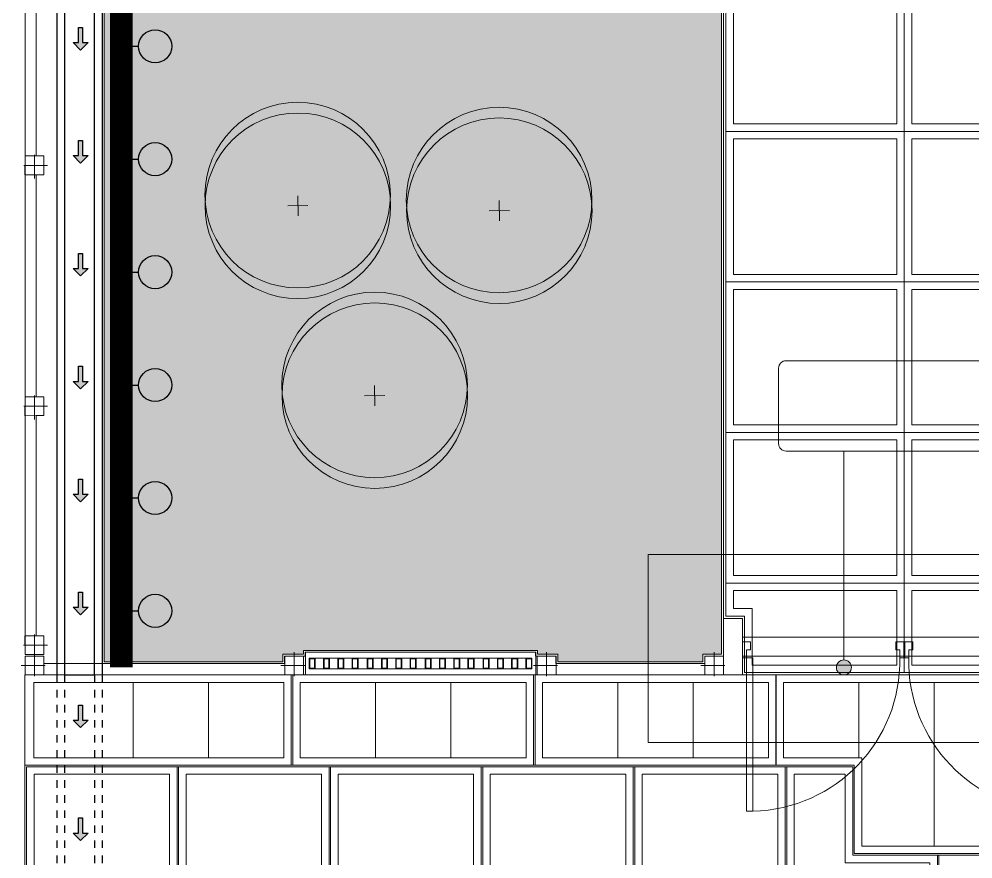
# Model space of a CAD drawing. Header units: metres. Extents: x 349703 to 349913, y 9282546 to 9282694.
# Drawn here: x 349717.05 to 349729.72, y 9282595.74 to 9282606.9 of the extents above; entities that cross this region are included whole.
import ezdxf

# ---------------------------------------------------------------- set-up
doc = ezdxf.new("R2010")
doc.units = ezdxf.units.M
doc.header["$LTSCALE"] = 0.25
for name, pattern in [('01 nivel$0$HIDDEN2', [0.1875, 0.125, -0.0625]), ('DASHDOT', [3.556, 2.54, -0.508, 0, -0.508]), ('EJE', [20, 15, -2.5, 0, -2.5])]:
    doc.linetypes.add(name, pattern=pattern)
for name, color, linetype, lineweight in [('.', 7, 'Continuous', 0), ('0_ CUNETAS', 160, 'Continuous', 5), ('AREA-VERDE', 3, 'CONTINUOUS', 9), ('ARQ-FONDO', 253, 'CONTINUOUS', 9), ('COTAS', 94, 'CONTINUOUS', 18), ('CUNETAS-RED', 5, 'CONTINUOUS', 18), ('LLORAD-SIMB', 1, 'CONTINUOUS', 25), ('LLORAD-TRAMO', 1, 'CONTINUOUS', 70), ('TRAZO', 2, 'Continuous', 13)]:
    doc.layers.add(name, color=color, linetype=linetype, lineweight=lineweight)

# ---------------------------------------------------------------- blocks, each defined once
blk = doc.blocks.new('55')
at = {"layer": 'ARQ-FONDO', "lineweight": 0, "elevation": 0}
for points in [[(349944.172, 9282594.99), (349944.172, 9282596.99), (349955.189, 9282596.99), (349955.189, 9282595.815), (349958.544, 9282595.815), (349958.544, 9282596.99), (349978.412, 9282596.99), (349978.412, 9282594.99)], [(349944.192, 9282595.01), (349944.192, 9282596.97), (349955.169, 9282596.97), (349955.169, 9282595.795), (349958.564, 9282595.795), (349958.564, 9282596.97), (349978.412, 9282596.97), (349978.412, 9282595.01)]]:
    blk.add_lwpolyline(points, close=True, dxfattribs=at)
at = {"layer": 'ARQ-FONDO', "elevation": 0}
for points in [[(349944.192, 9282596.97), (349946.192, 9282596.97), (349946.192, 9282595.01), (349944.192, 9282595.01)], [(349946.212, 9282596.97), (349948.212, 9282596.97), (349948.212, 9282595.01), (349946.212, 9282595.01)], [(349948.232, 9282596.97), (349950.232, 9282596.97), (349950.232, 9282595.01), (349948.232, 9282595.01)], [(349950.252, 9282596.97), (349952.252, 9282596.97), (349952.252, 9282595.01), (349950.252, 9282595.01)], [(349952.272, 9282596.97), (349954.272, 9282596.97), (349954.272, 9282595.01), (349952.272, 9282595.01)], [(349944.292, 9282596.87), (349946.092, 9282596.87), (349946.092, 9282595.11), (349944.292, 9282595.11)], [(349946.312, 9282596.87), (349948.112, 9282596.87), (349948.112, 9282595.11), (349946.312, 9282595.11)], [(349948.332, 9282596.87), (349950.132, 9282596.87), (349950.132, 9282595.11), (349948.332, 9282595.11)], [(349950.352, 9282596.87), (349952.152, 9282596.87), (349952.152, 9282595.11), (349950.352, 9282595.11)], [(349952.372, 9282596.87), (349954.172, 9282596.87), (349954.172, 9282595.11), (349952.372, 9282595.11)], [(349954.392, 9282596.87), (349955.069, 9282596.87), (349955.069, 9282595.695), (349956.192, 9282595.695), (349956.192, 9282595.11), (349954.392, 9282595.11)], [(349956.312, 9282595.795), (349958.544, 9282595.795), (349958.544, 9282595.01), (349956.312, 9282595.01)]]:
    blk.add_lwpolyline(points, close=True, dxfattribs=at)
blk.add_lwpolyline([(349954.292, 9282596.97), (349955.169, 9282596.97), (349955.169, 9282595.795), (349956.292, 9282595.795), (349956.292, 9282595.01), (349954.292, 9282595.01), (349954.292, 9282596.97)], dxfattribs=at)
blk = doc.blocks.new('vereda típica exterior')
at = {"layer": 'ARQ-FONDO'}
for p, q in [((325121.697, 9255054.096), (325121.697, 9255053.096)), ((325122.697, 9255054.096), (325122.697, 9255053.096))]:
    blk.add_line(p, q, dxfattribs=at)
at = {"layer": 'ARQ-FONDO', "lineweight": 0}
blk.add_lwpolyline([(325120.597, 9255052.996), (325123.797, 9255052.996), (325123.797, 9255054.196), (325120.597, 9255054.196)], close=True, dxfattribs=at)
at = {"layer": 'ARQ-FONDO'}
blk.add_lwpolyline([(325120.697, 9255053.096), (325123.697, 9255053.096), (325123.697, 9255054.096), (325120.697, 9255054.096)], close=True, dxfattribs=at)
blk = doc.blocks.new('FDGGG-flat-1')
at = {"layer": 'ARQ-FONDO'}
for points in [[(-331.135, -4263.082), (-330.608, -4261.115), (-330.691, -4261.093), (-331.218, -4263.06)], [(-333.21, -4262.749), (-333.155, -4262.541), (-333.103, -4262.555), (-333.131, -4262.659), (-333.079, -4262.673), (-333.107, -4262.776)], [(-331.139, -4263.303), (-331.084, -4263.096), (-331.135, -4263.082), (-331.163, -4263.186), (-331.215, -4263.172), (-331.243, -4263.276)]]:
    blk.add_lwpolyline(points, close=True, dxfattribs=at)
blk.add_arc((-331.166, -4263.03), 1.994, 76.2324, 166.2324, dxfattribs=at)
blk = doc.blocks.new('FDGGG-flat-2')
at = {"layer": 'ARQ-FONDO'}
for points in [[(-1844.77, -3857.505), (-1844.242, -3855.538), (-1844.16, -3855.56), (-1844.687, -3857.528)], [(-1844.877, -3857.699), (-1844.821, -3857.492), (-1844.77, -3857.505), (-1844.797, -3857.609), (-1844.746, -3857.623), (-1844.773, -3857.726)], [(-1842.806, -3858.254), (-1842.75, -3858.046), (-1842.802, -3858.033), (-1842.83, -3858.136), (-1842.882, -3858.122), (-1842.909, -3858.226)]]:
    blk.add_lwpolyline(points, close=True, dxfattribs=at)
blk.add_arc((-1844.717, -3857.475), 1.994, 343.7676, 73.7676, dxfattribs=at)
blk = doc.blocks.new('puerta servicio')
at = {"layer": 'ARQ-FONDO', "ltscale": 1.87, "extrusion": (-0.000932622, -1.14104e-07, 1)}
for p, q in [((349880.725, 9282511.429, -0.004), (349880.975, 9282511.429, -0.003)), ((349880.725, 9282510.679, -0.004), (349880.725, 9282511.429, -0.004)), ((349880.975, 9282510.679, -0.003), (349880.975, 9282511.429, -0.003)), ((349885.275, 9282511.429, 0.001), (349885.525, 9282511.429, 0.001)), ((349885.275, 9282510.679, 0.001), (349885.275, 9282511.429, 0.001)), ((349885.525, 9282510.679, 0.001), (349885.525, 9282511.429, 0.001)), ((349880.975, 9282511.179, -0.003), (349885.275, 9282511.179, 0.001)), ((349880.975, 9282510.929, -0.003), (349885.275, 9282510.929, 0.001)), ((349880.725, 9282510.679, -0.004), (349880.975, 9282510.679, -0.003)), ((349885.275, 9282510.679, 0.001), (349885.525, 9282510.679, 0.001))]:
    blk.add_line(p, q, dxfattribs=at)
at = {"layer": 'ARQ-FONDO', "lineweight": 0}
blk.add_line((349885.275, 9282510.979, -0.004), (349885.275, 9282510.979, -0.004), dxfattribs=at)
at = {"layer": 'ARQ-FONDO', "elevation": -210.139}
blk.add_lwpolyline([(349885.939, 9282509.779), (349879.725, 9282509.779), (349879.725, 9282512.279), (349885.939, 9282512.279)], close=True, dxfattribs=at)
at = {"layer": 'ARQ-FONDO', "extrusion": (-0.000932622, -1.13765e-07, 1), "xscale": -1, "rotation": 164.9999995129494}
for name, p in [('FDGGG-flat-2', (350664.391, 9278307.379, -327.366)), ('FDGGG-flat-1', (349101.555, 9278307.379, -327.366))]:
    blk.add_blockref(name, p, dxfattribs=at)
blk = doc.blocks.new('CP.01')
at = {"layer": 'ARQ-FONDO'}
for p, q in [((347640.95, 9281812.628), (347641.06, 9281812.628)), ((347641.14, 9281812.628), (347641.25, 9281812.628)), ((347641.33, 9281812.628), (347641.44, 9281812.628)), ((347641.52, 9281812.628), (347641.64, 9281812.628)), ((347641.72, 9281812.628), (347641.83, 9281812.628)), ((347641.91, 9281812.628), (347642.02, 9281812.628)), ((347642.1, 9281812.628), (347642.21, 9281812.628)), ((347642.29, 9281812.628), (347642.41, 9281812.628)), ((347642.49, 9281812.628), (347642.6, 9281812.628)), ((347642.68, 9281812.628), (347642.79, 9281812.628)), ((347642.87, 9281812.628), (347642.98, 9281812.628)), ((347643.06, 9281812.628), (347643.18, 9281812.628)), ((347643.26, 9281812.628), (347643.37, 9281812.628)), ((347643.45, 9281812.628), (347643.56, 9281812.628)), ((347643.64, 9281812.628), (347643.75, 9281812.628)), ((347643.695, 9281812.628), (347643.75, 9281812.628)), ((347640.95, 9281812.488), (347641.06, 9281812.488)), ((347641.14, 9281812.488), (347641.25, 9281812.488)), ((347641.33, 9281812.488), (347641.44, 9281812.488)), ((347641.52, 9281812.488), (347641.64, 9281812.488)), ((347641.72, 9281812.488), (347641.83, 9281812.488)), ((347641.91, 9281812.488), (347642.02, 9281812.488)), ((347642.1, 9281812.488), (347642.21, 9281812.488)), ((347642.29, 9281812.488), (347642.41, 9281812.488)), ((347642.49, 9281812.488), (347642.6, 9281812.488)), ((347642.68, 9281812.488), (347642.79, 9281812.488)), ((347642.87, 9281812.488), (347642.98, 9281812.488)), ((347643.06, 9281812.488), (347643.18, 9281812.488)), ((347643.26, 9281812.488), (347643.37, 9281812.488)), ((347643.45, 9281812.488), (347643.56, 9281812.488)), ((347643.64, 9281812.488), (347643.75, 9281812.488)), ((347643.695, 9281812.488), (347643.75, 9281812.488))]:
    blk.add_line(p, q, dxfattribs=at)
blk.add_lwpolyline([(347643.88, 9281812.408), (347640.82, 9281812.408), (347640.82, 9281812.708), (347643.88, 9281812.708)], close=True, dxfattribs=at)
at = {"layer": 'ARQ-FONDO', "linetype": 'EJE'}
for points in [[(347640.87, 9281812.488), (347640.87, 9281812.628), (347640.95, 9281812.628), (347640.95, 9281812.488)], [(347640.877, 9281812.495), (347640.877, 9281812.62), (347640.942, 9281812.62), (347640.942, 9281812.495)], [(347641.06, 9281812.488), (347641.06, 9281812.628), (347641.14, 9281812.628), (347641.14, 9281812.488)], [(347641.067, 9281812.495), (347641.067, 9281812.62), (347641.132, 9281812.62), (347641.132, 9281812.495)], [(347641.25, 9281812.488), (347641.25, 9281812.628), (347641.33, 9281812.628), (347641.33, 9281812.488)], [(347641.257, 9281812.495), (347641.257, 9281812.62), (347641.322, 9281812.62), (347641.322, 9281812.495)], [(347641.44, 9281812.488), (347641.44, 9281812.628), (347641.52, 9281812.628), (347641.52, 9281812.488)], [(347641.447, 9281812.495), (347641.447, 9281812.62), (347641.512, 9281812.62), (347641.512, 9281812.495)], [(347641.64, 9281812.488), (347641.64, 9281812.628), (347641.72, 9281812.628), (347641.72, 9281812.488)], [(347641.647, 9281812.495), (347641.647, 9281812.62), (347641.712, 9281812.62), (347641.712, 9281812.495)], [(347641.83, 9281812.488), (347641.83, 9281812.628), (347641.91, 9281812.628), (347641.91, 9281812.488)], [(347641.837, 9281812.495), (347641.837, 9281812.62), (347641.902, 9281812.62), (347641.902, 9281812.495)], [(347642.02, 9281812.488), (347642.02, 9281812.628), (347642.1, 9281812.628), (347642.1, 9281812.488)], [(347642.027, 9281812.495), (347642.027, 9281812.62), (347642.092, 9281812.62), (347642.092, 9281812.495)], [(347642.21, 9281812.488), (347642.21, 9281812.628), (347642.29, 9281812.628), (347642.29, 9281812.488)], [(347642.217, 9281812.495), (347642.217, 9281812.62), (347642.282, 9281812.62), (347642.282, 9281812.495)], [(347642.41, 9281812.488), (347642.41, 9281812.628), (347642.49, 9281812.628), (347642.49, 9281812.488)], [(347642.417, 9281812.495), (347642.417, 9281812.62), (347642.482, 9281812.62), (347642.482, 9281812.495)], [(347642.6, 9281812.488), (347642.6, 9281812.628), (347642.68, 9281812.628), (347642.68, 9281812.488)], [(347642.607, 9281812.495), (347642.607, 9281812.62), (347642.672, 9281812.62), (347642.672, 9281812.495)], [(347642.79, 9281812.488), (347642.79, 9281812.628), (347642.87, 9281812.628), (347642.87, 9281812.488)], [(347642.797, 9281812.495), (347642.797, 9281812.62), (347642.862, 9281812.62), (347642.862, 9281812.495)], [(347642.98, 9281812.488), (347642.98, 9281812.628), (347643.06, 9281812.628), (347643.06, 9281812.488)], [(347642.987, 9281812.495), (347642.987, 9281812.62), (347643.052, 9281812.62), (347643.052, 9281812.495)], [(347643.18, 9281812.488), (347643.18, 9281812.628), (347643.26, 9281812.628), (347643.26, 9281812.488)], [(347643.187, 9281812.495), (347643.187, 9281812.62), (347643.252, 9281812.62), (347643.252, 9281812.495)], [(347643.37, 9281812.488), (347643.37, 9281812.628), (347643.45, 9281812.628), (347643.45, 9281812.488)], [(347643.377, 9281812.495), (347643.377, 9281812.62), (347643.442, 9281812.62), (347643.442, 9281812.495)], [(347643.56, 9281812.488), (347643.56, 9281812.628), (347643.64, 9281812.628), (347643.64, 9281812.488)], [(347643.567, 9281812.495), (347643.567, 9281812.62), (347643.632, 9281812.62), (347643.632, 9281812.495)], [(347643.75, 9281812.488), (347643.75, 9281812.628), (347643.83, 9281812.628), (347643.83, 9281812.488)], [(347643.75, 9281812.488), (347643.75, 9281812.628), (347643.83, 9281812.628), (347643.83, 9281812.488)], [(347643.757, 9281812.495), (347643.757, 9281812.62), (347643.822, 9281812.62), (347643.822, 9281812.495)]]:
    blk.add_lwpolyline(points, close=True, dxfattribs=at)
blk = doc.blocks.new('CP.2.1')
at = {"layer": 'ARQ-FONDO', "linetype": 'DASHDOT', "ltscale": 0.5}
for p, q in [((347518.494, 9281810.214), (347518.494, 9281810.564)), ((347521.944, 9281810.214), (347521.944, 9281810.564)), ((347518.669, 9281810.389), (347518.319, 9281810.389)), ((347522.119, 9281810.389), (347521.769, 9281810.389))]:
    blk.add_line(p, q, dxfattribs=at)
at = {"layer": 'ARQ-FONDO'}
for points in [[(347518.619, 9281810.514), (347518.369, 9281810.514), (347518.369, 9281810.264), (347518.619, 9281810.264)], [(347518.369, 9281810.514), (347518.369, 9281810.264), (347518.619, 9281810.264), (347518.619, 9281810.364), (347521.819, 9281810.364), (347521.819, 9281810.264), (347522.069, 9281810.264), (347522.069, 9281810.514)], [(347522.069, 9281810.514), (347521.819, 9281810.514), (347521.819, 9281810.264), (347522.069, 9281810.264)]]:
    blk.add_lwpolyline(points, close=True, dxfattribs=at)
blk = doc.blocks.new('cp1-flat-2')
at = {"layer": 'ARQ-FONDO', "linetype": 'DASHDOT', "ltscale": 0.5}
for p, q in [((889467.785, -9185120.998), (889467.74, -9185120.651)), ((889467.936, -9185120.802), (889467.589, -9185120.848)), ((889464.639, -9185121.41), (889464.593, -9185121.063)), ((889464.79, -9185121.214), (889464.443, -9185121.259)), ((889461.466, -9185121.825), (889461.42, -9185121.478)), ((889461.617, -9185121.629), (889461.27, -9185121.674)), ((889458.316, -9185122.237), (889458.27, -9185121.89)), ((889458.467, -9185122.041), (889458.12, -9185122.086))]:
    blk.add_line(p, q, dxfattribs=at)
at = {"layer": 'ARQ-FONDO'}
for points in [[(889467.903, -9185120.933), (889467.87, -9185120.685), (889458.153, -9185121.956), (889458.185, -9185122.204), (889458.433, -9185122.171), (889458.42, -9185122.072), (889461.322, -9185121.693), (889461.335, -9185121.792), (889461.583, -9185121.759), (889461.57, -9185121.66), (889464.495, -9185121.278), (889464.508, -9185121.377), (889464.756, -9185121.344), (889464.743, -9185121.245), (889467.642, -9185120.866), (889467.655, -9185120.965)], [(889467.87, -9185120.685), (889467.622, -9185120.717), (889467.655, -9185120.965), (889467.903, -9185120.933)], [(889464.724, -9185121.096), (889464.476, -9185121.129), (889464.508, -9185121.377), (889464.756, -9185121.344)], [(889461.551, -9185121.511), (889461.303, -9185121.544), (889461.335, -9185121.792), (889461.583, -9185121.759)], [(889458.401, -9185121.924), (889458.153, -9185121.956), (889458.185, -9185122.204), (889458.433, -9185122.171)]]:
    blk.add_lwpolyline(points, close=True, dxfattribs=at)
blk = doc.blocks.new('CERCO PERIMETRICO')
at = {"layer": 'ARQ-FONDO', "linetype": 'DASHDOT', "ltscale": 0.5}
for p, q in [((350047.355, 9282598.49, 210.136), (350047.355, 9282598.14, 210.136)), ((350049.58, 9282598.49, 210.136), (350049.58, 9282598.14, 210.136)), ((350047.18, 9282598.315, 210.136), (350047.53, 9282598.315, 210.136)), ((350049.405, 9282598.315, 210.136), (350049.755, 9282598.315, 210.136))]:
    blk.add_line(p, q, dxfattribs=at)
at = {"layer": 'ARQ-FONDO', "elevation": 210.136}
for points in [[(350047.23, 9282598.19), (350047.48, 9282598.19), (350047.48, 9282598.44), (350047.23, 9282598.44)], [(350049.705, 9282598.19), (350049.705, 9282598.44), (350049.455, 9282598.44), (350049.455, 9282598.34), (350047.48, 9282598.34), (350047.48, 9282598.44), (350047.23, 9282598.44), (350047.23, 9282598.19)], [(350049.455, 9282598.19), (350049.705, 9282598.19), (350049.705, 9282598.44), (350049.455, 9282598.44)]]:
    blk.add_lwpolyline(points, close=True, dxfattribs=at)
at = {"layer": 'ARQ-FONDO', "xscale": -1, "rotation": 97.45378494831562}
blk.add_blockref('cp1-flat-2', (-8872851.859, 8972997.109, 210.136), dxfattribs=at)
at = {"layer": 'ARQ-FONDO'}
for name, p, rotation in [('CP.2.1', (697562.463, 18564408.705, 210.136), 180.0000001941535), ('CP.01', (697688.007, 18564410.899, 210.136), 180.0000001419629)]:
    blk.add_blockref(name, p, dxfattribs=dict(at, rotation=rotation))
blk = doc.blocks.new('*U947')
at = {"layer": 'cotas', "true_color": 0x000000}
h = blk.add_hatch(color=18, dxfattribs=at)
h.dxf.hatch_style = 1
edge = h.paths.add_edge_path()
edge.add_arc((2841.421, 1652.807), 0.1, 0, 360)
at = {"layer": 'TRAZO', "color": 18, "true_color": 0x000000}
for p, q in [((2841.421, 1652.707), (2841.421, 1649.933)), ((2840.653, 1649.933), (2845.126, 1649.933)), ((2840.553, 1648.833), (2840.553, 1649.833)), ((2845.226, 1649.833), (2845.226, 1648.833)), ((2840.653, 1648.733), (2845.126, 1648.733))]:
    blk.add_line(p, q, dxfattribs=at)
blk.add_circle((2841.421, 1652.807), 0.1, dxfattribs=at)
for centre, start, end in [((2840.653, 1649.833), 90, 180), ((2845.126, 1649.833), 0, 90), ((2840.653, 1648.833), 180, 270), ((2845.126, 1648.833), 270, 0)]:
    blk.add_arc(centre, 0.1, start, end, dxfattribs=at)
blk = doc.blocks.new('*U2183')
at = {"layer": '.', "lineweight": 30}
h = blk.add_hatch(color=1, dxfattribs=at)
h.dxf.hatch_style = 1
h.paths.add_polyline_path([(-0.025, -0.05), (-0.1, -0.05), (0, -0.15), (0.1, -0.05), (0.025, -0.05), (0.025, 0.15), (-0.025, 0.15)])
at = {"layer": '0_ CUNETAS', "color": 1, "lineweight": 30}
blk.add_lwpolyline([(-0.1, -0.05), (-0.025, -0.05), (-0.025, 0.15), (0.025, 0.15), (0.025, -0.05), (0.1, -0.05), (0, -0.15)], close=True, dxfattribs=at)
blk = doc.blocks.new('*U2178')
at = {"layer": '0_ CUNETAS', "color": 0, "linetype": 'ByBlock', "lineweight": -2, "transparency": 16777216}
for p in [(0, 45), (0, 43.5), (0, 42), (0, 40.5), (0, 39), (0, 37.5), (0, 36), (0, 34.5)]:
    blk.add_blockref('*U2183', p, dxfattribs=at)
blk = doc.blocks.new('drenaje')
at = {"layer": 'CUNETAS-RED', "lineweight": 30}
for p, q in [((-0.6, -19.21), (-0.6, -77.348)), ((0, -19.21), (0, -77.348))]:
    blk.add_line(p, q, dxfattribs=at)
at = {"layer": 'CUNETAS-RED', "linetype": '01 nivel$0$HIDDEN2', "lineweight": 30}
for p, q in [((-0.6, -77.348), (-0.6, -80.548)), ((-0.5, -77.348), (-0.5, -80.548))]:
    blk.add_line(p, q, dxfattribs=at)
at = {"layer": 'CUNETAS-RED', "lineweight": 30, "flags": 128}
blk.add_lwpolyline([(-0.1, -19.21), (-0.5, -19.21), (-0.5, -77.348), (-0.1, -77.348), (-0.1, -19.21)], dxfattribs=at)
at = {"layer": 'CUNETAS-RED', "linetype": '01 nivel$0$HIDDEN2', "lineweight": 30, "flags": 128}
for points in [[(-0.1, -77.348), (-0.1, -80.548), (-0.1, -114.258)], [(0, -77.348), (0, -80.548), (0, -114.258)]]:
    blk.add_lwpolyline(points, dxfattribs=at)
at = {"layer": 'CUNETAS-RED', "lineweight": 0}
blk.add_blockref('*U2178', (-0.287, -113.899), dxfattribs=at)
blk = doc.blocks.new('INGRESO KSNO')
at = {"layer": 'ARQ-FONDO', "lineweight": 0}
for points in [[(349621.486, 9282609.04), (349621.486, 9282607.54), (349614.842, 9282607.54), (349614.842, 9282609.04)], [(349621.456, 9282609.01), (349621.456, 9282607.57), (349614.872, 9282607.57), (349614.872, 9282609.01)]]:
    blk.add_lwpolyline(points, close=True, dxfattribs=at)
at = {"layer": 'ARQ-FONDO', "flags": 128}
blk.add_lwpolyline([(349621.356, 9282608.91), (349621.356, 9282607.67), (349614.972, 9282607.67), (349614.972, 9282608.91)], close=True, dxfattribs=at)
for points in [[(349615.972, 9282607.67), (349615.972, 9282608.91)], [(349616.972, 9282607.67), (349616.972, 9282608.91)], [(349617.972, 9282607.67), (349617.972, 9282608.91)], [(349618.972, 9282607.67), (349618.972, 9282608.91)], [(349619.972, 9282607.67), (349619.972, 9282608.91)], [(349620.972, 9282607.67), (349620.972, 9282608.91)]]:
    blk.add_lwpolyline(points, dxfattribs=at)
at = {"layer": 'ARQ-FONDO', "lineweight": 0, "elevation": -0.004}
blk.add_lwpolyline([(349614.842, 9282607.54), (349614.842, 9282598.94), (349614.592, 9282598.94), (349614.592, 9282598.19), (349610.292, 9282598.19), (349610.292, 9282598.94), (349610.042, 9282598.94), (349610.042, 9282607.54), (349614.842, 9282607.54)], dxfattribs=at)
blk.add_lwpolyline([(349614.812, 9282607.51), (349614.812, 9282598.97), (349614.562, 9282598.97), (349614.562, 9282598.22), (349610.322, 9282598.22), (349610.322, 9282598.97), (349610.072, 9282598.97), (349610.072, 9282607.51)], close=True, dxfattribs=at)
at = {"layer": 'ARQ-FONDO', "elevation": -0.004, "flags": 128}
for points in [[(349612.442, 9282607.51), (349612.442, 9282598.22)], [(349610.072, 9282605.408), (349614.812, 9282605.408)], [(349610.072, 9282603.41), (349614.812, 9282603.41)], [(349610.072, 9282601.41), (349614.812, 9282601.41)], [(349610.072, 9282599.408), (349614.812, 9282599.408)]]:
    blk.add_lwpolyline(points, dxfattribs=at)
for points in [[(349610.172, 9282607.41), (349610.172, 9282605.51), (349612.342, 9282605.51), (349612.342, 9282607.41)], [(349612.542, 9282607.41), (349612.542, 9282605.51), (349614.712, 9282605.51), (349614.712, 9282607.41)], [(349610.172, 9282605.31), (349610.172, 9282603.51), (349612.342, 9282603.51), (349612.342, 9282605.31)], [(349612.542, 9282605.31), (349612.542, 9282603.51), (349614.712, 9282603.51), (349614.712, 9282605.31)], [(349610.172, 9282603.31), (349610.172, 9282601.51), (349612.342, 9282601.51), (349612.342, 9282603.31)], [(349612.542, 9282603.31), (349612.542, 9282601.51), (349614.712, 9282601.51), (349614.712, 9282603.31)], [(349610.172, 9282601.31), (349610.172, 9282599.51), (349612.342, 9282599.51), (349612.342, 9282601.31)], [(349612.542, 9282601.31), (349612.542, 9282599.51), (349614.712, 9282599.51), (349614.712, 9282601.31)], [(349610.172, 9282599.31), (349612.342, 9282599.31), (349612.342, 9282598.32), (349610.422, 9282598.32), (349610.422, 9282599.07), (349610.172, 9282599.07)], [(349612.542, 9282599.31), (349614.712, 9282599.31), (349614.712, 9282599.07), (349614.462, 9282599.07), (349614.462, 9282598.32), (349612.542, 9282598.32)]]:
    blk.add_lwpolyline(points, close=True, dxfattribs=at)
blk = doc.blocks.new('ca_arb_plan034')
at = {"layer": 'ARQ-FONDO'}
for p, q in [((0, 19), (0, -19)), ((19, 0), (-19, 0))]:
    blk.add_line(p, q, dxfattribs=at)
for centre in [(0, 20.1), (0, 0)]:
    blk.add_circle(centre, 173.9, dxfattribs=at)

msp = doc.modelspace()

# ---------------------------------------------------------------- hatches: boundary and pattern name
at = {"layer": 'AREA-VERDE', "lineweight": 0, "true_color": 0xc4e4b2, "transparency": 33554610}
h = msp.add_hatch(color=3, dxfattribs=at)
h.dxf.hatch_style = 1
h.paths.add_polyline_path([(349726.385, 9282607.514), (349720.405, 9282607.514), (349720.405, 9282620.864), (349718.181, 9282620.863), (349718.181, 9282598.365), (349720.555, 9282598.365), (349720.555, 9282598.466), (349720.83, 9282598.465), (349720.83, 9282598.515), (349723.941, 9282598.515), (349723.941, 9282598.465), (349724.211, 9282598.465), (349724.211, 9282598.365), (349726.135, 9282598.365), (349726.135, 9282598.465), (349726.385, 9282598.465)])

# ---------------------------------------------------------------- linework, layer by layer
at = {"layer": 'ARQ-FONDO'}
for p, q in [((349718.568, 9282598.09, 0), (349718.568, 9282597.09, 0)), ((349719.568, 9282598.09, 0), (349719.568, 9282597.09, 0))]:
    msp.add_line(p, q, dxfattribs=at)
at = {"layer": 'ARQ-FONDO', "lineweight": 0}
msp.add_lwpolyline([(349718.156, 9282620.889), (349720.431, 9282620.89), (349720.431, 9282607.54), (349726.411, 9282607.54), (349726.411, 9282598.44), (349726.161, 9282598.44), (349726.161, 9282598.34), (349724.185, 9282598.34), (349724.185, 9282598.44), (349723.915, 9282598.44), (349723.915, 9282598.49), (349720.855, 9282598.49), (349720.855, 9282598.44), (349720.58, 9282598.44), (349720.58, 9282598.34), (349718.156, 9282598.34), (349718.156, 9282620.889)], dxfattribs=at)
msp.add_lwpolyline([(349718.181, 9282620.863), (349720.405, 9282620.864), (349720.405, 9282607.514), (349726.385, 9282607.514), (349726.385, 9282598.465), (349726.135, 9282598.465), (349726.135, 9282598.365), (349724.211, 9282598.365), (349724.211, 9282598.465), (349723.941, 9282598.465), (349723.941, 9282598.515), (349720.83, 9282598.515), (349720.83, 9282598.465), (349720.555, 9282598.466), (349720.555, 9282598.365), (349718.181, 9282598.365)], close=True, dxfattribs=at)
at = {"layer": 'ARQ-FONDO', "lineweight": 0, "elevation": 0}
msp.add_lwpolyline([(349717.13, 9282596.99), (349720.668, 9282596.99), (349720.668, 9282598.19), (349717.13, 9282598.19)], close=True, dxfattribs=at)
msp.add_lwpolyline([(349727.108, 9282596.99), (349728.148, 9282596.99), (349728.148, 9282595.815), (349731.503, 9282595.815), (349731.503, 9282596.99), (349731.557, 9282596.99), (349731.557, 9282598.19), (349727.108, 9282598.19), (349727.108, 9282596.99)], dxfattribs=at)
at = {"layer": 'ARQ-FONDO', "elevation": 0}
for points in [[(349717.248, 9282597.09), (349720.568, 9282597.09), (349720.568, 9282598.09), (349717.248, 9282598.09)], [(349727.208, 9282597.09), (349728.248, 9282597.09), (349728.248, 9282595.915), (349731.403, 9282595.915), (349731.403, 9282597.09), (349731.457, 9282597.09), (349731.457, 9282598.09), (349727.208, 9282598.09)]]:
    msp.add_lwpolyline(points, close=True, dxfattribs=at)
at = {"layer": 'ARQ-FONDO', "elevation": 0, "flags": 128}
for points in [[(349728.208, 9282597.09), (349728.208, 9282598.09)], [(349729.208, 9282595.915), (349729.208, 9282598.09)]]:
    msp.add_lwpolyline(points, dxfattribs=at)
at = {"layer": 'LLORAD-SIMB'}
for p, q in [((349718.41, 9282606.54), (349718.64, 9282606.54)), ((349718.41, 9282605.04), (349718.64, 9282605.04)), ((349718.41, 9282603.54), (349718.64, 9282603.54)), ((349718.41, 9282602.04), (349718.64, 9282602.04)), ((349718.41, 9282600.54), (349718.64, 9282600.54)), ((349718.41, 9282599.04), (349718.64, 9282599.04))]:
    msp.add_line(p, q, dxfattribs=at)
for centre in [(349718.86, 9282606.54), (349718.86, 9282605.04), (349718.86, 9282603.54), (349718.86, 9282602.04), (349718.86, 9282600.54), (349718.86, 9282599.04)]:
    msp.add_circle(centre, 0.22, dxfattribs=at)
at = {"layer": 'LLORAD-TRAMO', "const_width": 0.3}
msp.add_lwpolyline([(349718.41, 9282607.29), (349718.41, 9282607.04), (349718.41, 9282606.79), (349718.41, 9282606.54), (349718.41, 9282606.29), (349718.41, 9282606.04), (349718.41, 9282605.79), (349718.41, 9282605.54), (349718.41, 9282605.29), (349718.41, 9282605.04), (349718.41, 9282604.79), (349718.41, 9282604.54), (349718.41, 9282604.29), (349718.41, 9282604.04), (349718.41, 9282603.79), (349718.41, 9282603.54), (349718.41, 9282603.29), (349718.41, 9282603.04), (349718.41, 9282602.79), (349718.41, 9282602.54), (349718.41, 9282602.29), (349718.41, 9282602.04), (349718.41, 9282601.79), (349718.41, 9282601.54), (349718.41, 9282601.29), (349718.41, 9282601.04), (349718.41, 9282600.79), (349718.41, 9282600.54), (349718.41, 9282600.29), (349718.41, 9282600.04), (349718.41, 9282599.79), (349718.41, 9282599.54), (349718.41, 9282599.29), (349718.41, 9282599.04), (349718.41, 9282598.79), (349718.41, 9282598.54), (349718.41, 9282598.29)], dxfattribs=at)

# ---------------------------------------------------------------- block references
at = {"layer": 'ARQ-FONDO'}
for name, p in [('CERCO PERIMETRICO', (-323.294, 0, -210.136)), ('INGRESO KSNO', (116.369, 0, 0.004)), ('puerta servicio', (-154.314, 87.511, -0.001)), ('55', (-227.041, 0, 0))]:
    msp.add_blockref(name, p, dxfattribs=at)
at = {"layer": 'ARQ-FONDO', "xscale": -0.007087575391046, "yscale": 0.007087575391046, "zscale": 0.007087575391046, "rotation": 1.053199936490107}
for p in [(349720.756, 9282604.421), (349723.432, 9282604.356), (349721.778, 9282601.899)]:
    msp.add_blockref('ca_arb_plan034', p, dxfattribs=at)
at = {"layer": 'ARQ-FONDO', "xscale": -1, "rotation": 180}
msp.add_blockref('*U947', (346886.589, 9284251.096, 0), dxfattribs=at)
at = {"layer": 'ARQ-FONDO', "lineweight": 50}
for p in [(24600.09, 27543.994, 0), (24603.31, 27543.994, 0)]:
    msp.add_blockref('vereda típica exterior', p, dxfattribs=at)
at = {"layer": 'CUNETAS-RED', "lineweight": 30}
msp.add_blockref('drenaje', (349718.156, 9282675.538), dxfattribs=at)

doc.saveas('drawing.dxf')
